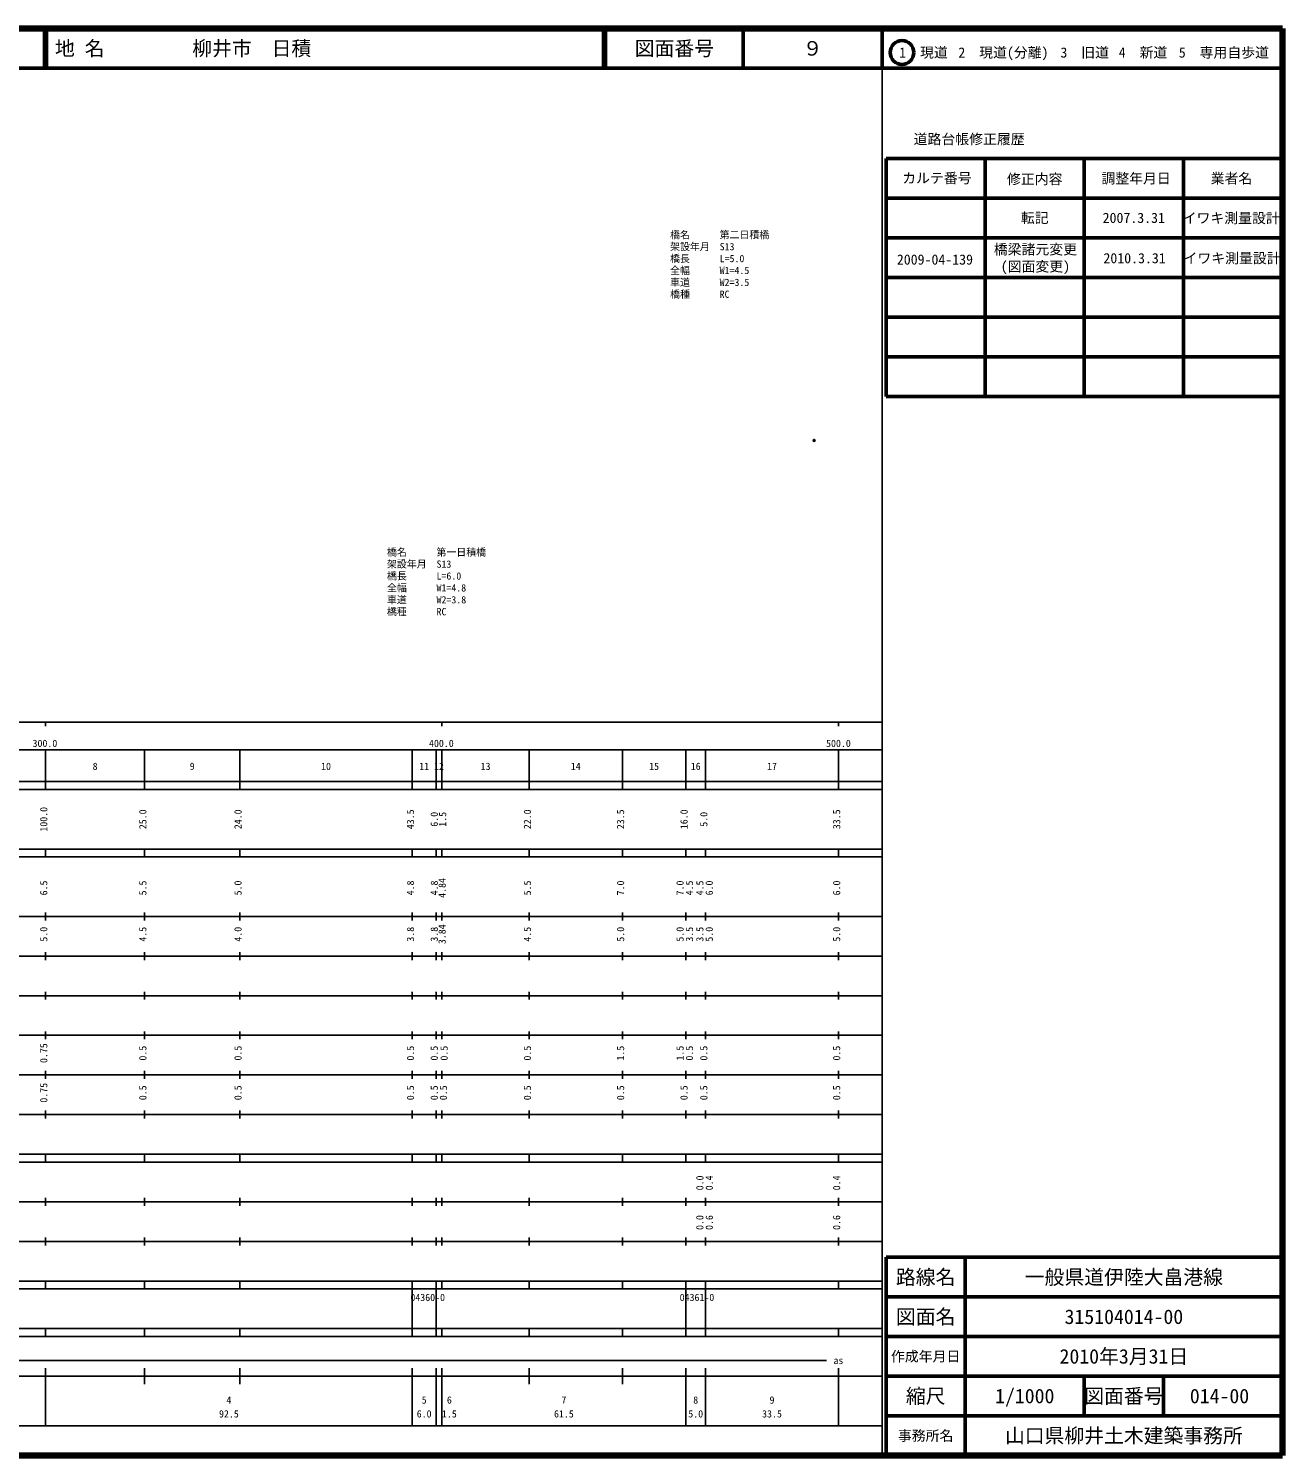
# Model space of a CAD drawing. Units: millimetres on the paper, with parts at other scales. Extents: x 40 to 680, y 20 to 380.
# Drawn here: x 363.7 to 680, y 20 to 380 of the extents above; entities that cross this region are included whole.
import ezdxf
from ezdxf.enums import TextEntityAlignment as Align

# ---------------------------------------------------------------- set-up
doc = ezdxf.new("R2010")
doc.units = ezdxf.units.MM
doc.header["$PDMODE"] = 32
doc.header["$PDSIZE"] = 0.5
for name, color, linetype in [('M-OTRS', 6, 'Continuous'), ('M-STR-HTXT', 7, 'Continuous'), ('M-TTL-TXT', 7, 'Continuous')]:
    doc.layers.add(name, color=color, linetype=linetype)
for name, color, linetype, lineweight in [('M-TTL', 2, 'Continuous', 140), ('M-TTL-BAND', 7, 'Continuous', 25), ('M-TTL-FRAM', 2, 'Continuous', 50), ('M-TTL-LINE', 7, 'Continuous', 50)]:
    doc.layers.add(name, color=color, linetype=linetype, lineweight=lineweight)
doc.styles.add('ＭＳ ゴシック', font='')
doc.styles.get('ＭＳ ゴシック').set_extended_font_data('MS Gothic')

msp = doc.modelspace()

# ---------------------------------------------------------------- linework, layer by layer
at = {"layer": 'M-OTRS'}
msp.add_point((561.859, 276.081), dxfattribs=at)
at = {"layer": 'M-TTL'}
for p, q in [((680, 380), (40, 380)), ((680, 20), (680, 380)), ((40, 20), (680, 20))]:
    msp.add_line(p, q, dxfattribs=at)
at = {"layer": 'M-TTL-BAND'}
for p, q in [((579, 20), (579, 370)), ((40, 205), (579, 205)), ((368, 205), (368, 204)), ((468, 205), (468, 204)), ((568, 205), (568, 204)), ((68, 198), (579, 198)), ((368, 188), (368, 198)), ((393, 188), (393, 198)), ((417, 188), (417, 198)), ((460.5, 188), (460.5, 198)), ((466.5, 188), (466.5, 198)), ((468, 188), (468, 198)), ((490, 188), (490, 198)), ((513.5, 188), (513.5, 198)), ((529.5, 188), (529.5, 198)), ((534.5, 188), (534.5, 198)), ((568, 188), (568, 198)), ((40, 190), (579, 190)), ((40, 188), (579, 188)), ((40, 173), (579, 173)), ((368, 171), (368, 173)), ((393, 171), (393, 173)), ((417, 171), (417, 173)), ((460.5, 171), (460.5, 173)), ((466.5, 171), (466.5, 173)), ((468, 171), (468, 173)), ((490, 171), (490, 173)), ((513.5, 171), (513.5, 173)), ((529.5, 171), (529.5, 173)), ((534.5, 171), (534.5, 173)), ((568, 171), (568, 173)), ((40, 171), (579, 171)), ((40, 156), (579, 156)), ((368, 155), (368, 157)), ((393, 155), (393, 157)), ((417, 155), (417, 157)), ((460.5, 155), (460.5, 157)), ((466.5, 155), (466.5, 157)), ((468, 155), (468, 157)), ((490, 155), (490, 157)), ((513.5, 155), (513.5, 157)), ((529.5, 155), (529.5, 157)), ((534.5, 155), (534.5, 157)), ((568, 155), (568, 157)), ((46, 146), (579, 146)), ((368, 145), (368, 147)), ((393, 145), (393, 147)), ((417, 145), (417, 147)), ((460.5, 145), (460.5, 147)), ((466.5, 145), (466.5, 147)), ((468, 145), (468, 147)), ((490, 145), (490, 147)), ((513.5, 145), (513.5, 147)), ((529.5, 145), (529.5, 147)), ((534.5, 145), (534.5, 147)), ((568, 145), (568, 147)), ((368, 135), (368, 137)), ((393, 135), (393, 137)), ((417, 135), (417, 137)), ((460.5, 135), (460.5, 137)), ((466.5, 135), (466.5, 137)), ((468, 135), (468, 137)), ((490, 135), (490, 137)), ((513.5, 135), (513.5, 137)), ((529.5, 135), (529.5, 137)), ((534.5, 135), (534.5, 137)), ((568, 135), (568, 137)), ((52, 136), (579, 136)), ((46, 126), (579, 126)), ((368, 125), (368, 127)), ((393, 125), (393, 127)), ((417, 125), (417, 127)), ((460.5, 125), (460.5, 127)), ((466.5, 125), (466.5, 127)), ((468, 125), (468, 127)), ((490, 125), (490, 127)), ((513.5, 125), (513.5, 127)), ((529.5, 125), (529.5, 127)), ((534.5, 125), (534.5, 127)), ((568, 125), (568, 127)), ((52, 116), (579, 116)), ((368, 115), (368, 117)), ((393, 115), (393, 117)), ((417, 115), (417, 117)), ((460.5, 115), (460.5, 117)), ((466.5, 115), (466.5, 117)), ((468, 115), (468, 117)), ((490, 115), (490, 117)), ((513.5, 115), (513.5, 117)), ((529.5, 115), (529.5, 117)), ((534.5, 115), (534.5, 117)), ((568, 115), (568, 117)), ((46, 106), (579, 106)), ((368, 105), (368, 107)), ((393, 105), (393, 107)), ((417, 105), (417, 107)), ((460.5, 105), (460.5, 107)), ((466.5, 105), (466.5, 107)), ((468, 105), (468, 107)), ((490, 105), (490, 107)), ((513.5, 105), (513.5, 107)), ((529.5, 105), (529.5, 107)), ((534.5, 105), (534.5, 107)), ((568, 105), (568, 107)), ((40, 96), (579, 96)), ((40, 94), (579, 94)), ((368, 94), (368, 96)), ((393, 94), (393, 96)), ((417, 94), (417, 96)), ((460.5, 94), (460.5, 96)), ((466.5, 94), (466.5, 96)), ((468, 94), (468, 96)), ((490, 94), (490, 96)), ((513.5, 94), (513.5, 96)), ((529.5, 94), (529.5, 96)), ((534.5, 94), (534.5, 96)), ((568, 94), (568, 96)), ((49, 84), (579, 84)), ((368, 83), (368, 85)), ((393, 83), (393, 85)), ((417, 83), (417, 85)), ((460.5, 83), (460.5, 85)), ((466.5, 83), (466.5, 85)), ((468, 83), (468, 85)), ((490, 83), (490, 85)), ((513.5, 83), (513.5, 85)), ((529.5, 83), (529.5, 85)), ((534.5, 83), (534.5, 85)), ((568, 83), (568, 85)), ((40, 74), (579, 74)), ((368, 73), (368, 75)), ((393, 73), (393, 75)), ((417, 73), (417, 75)), ((460.5, 73), (460.5, 75)), ((466.5, 73), (466.5, 75)), ((468, 73), (468, 75)), ((490, 73), (490, 75)), ((513.5, 73), (513.5, 75)), ((529.5, 73), (529.5, 75)), ((534.5, 73), (534.5, 75)), ((568, 73), (568, 75)), ((40, 64), (579, 64)), ((40, 62), (579, 62)), ((368, 62), (368, 64)), ((393, 62), (393, 64)), ((417, 62), (417, 64)), ((460.5, 62), (460.5, 64)), ((460.5, 52), (460.5, 62)), ((466.5, 62), (466.5, 64)), ((466.5, 52), (466.5, 62)), ((468, 62), (468, 64)), ((490, 62), (490, 64)), ((513.5, 62), (513.5, 64)), ((529.5, 62), (529.5, 64)), ((529.5, 52), (529.5, 62)), ((534.5, 62), (534.5, 64)), ((534.5, 52), (534.5, 62)), ((568, 62), (568, 64)), ((40, 52), (579, 52)), ((368, 50), (368, 52)), ((393, 50), (393, 52)), ((417, 50), (417, 52)), ((460.5, 50), (460.5, 52)), ((466.5, 50), (466.5, 52)), ((468, 50), (468, 52)), ((490, 50), (490, 52)), ((513.5, 50), (513.5, 52)), ((529.5, 50), (529.5, 52)), ((534.5, 50), (534.5, 52)), ((568, 50), (568, 52)), ((40, 50), (579, 50)), ((71, 44), (565, 44)), ((40, 40), (579, 40)), ((368, 27.5), (368, 42)), ((393, 38), (393, 42)), ((417, 38), (417, 42)), ((460.5, 27.5), (460.5, 42)), ((466.5, 27.5), (466.5, 42)), ((468, 27.5), (468, 42)), ((490, 38), (490, 42)), ((513.5, 38), (513.5, 42)), ((529.5, 27.5), (529.5, 42)), ((534.5, 27.5), (534.5, 42)), ((568, 27.5), (568, 42)), ((68, 27.5), (579, 27.5))]:
    msp.add_line(p, q, dxfattribs=at)
at = {"layer": 'M-TTL-FRAM'}
for p, q in [((580, 347.197), (580, 287.197)), ((580, 347.197), (680, 347.197)), ((580, 287.197), (680, 287.197)), ((680, 70), (580, 70)), ((580, 70), (580, 20))]:
    msp.add_line(p, q, dxfattribs=at)
at = {"layer": 'M-TTL-LINE'}
for p, q in [((367.75, 380), (367.75, 370)), ((368.25, 380), (368.25, 370)), ((508.747, 380), (508.747, 370)), ((509.247, 380), (509.247, 370)), ((543.997, 380), (543.997, 370)), ((579, 380), (579, 370)), ((40, 370), (680, 370)), ((605, 347.197), (605, 287.197)), ((630, 347.197), (630, 287.197)), ((655, 347.197), (655, 287.197)), ((580, 337.197), (680, 337.197)), ((580, 327.197), (680, 327.197)), ((580, 317.197), (680, 317.197)), ((580, 307.197), (680, 307.197)), ((580, 297.197), (680, 297.197)), ((600, 70), (600, 20)), ((680, 60), (580, 60)), ((680, 50), (580, 50)), ((680, 40), (580, 40)), ((630, 40), (630, 30)), ((650, 40), (650, 30)), ((680, 30), (580, 30))]:
    msp.add_line(p, q, dxfattribs=at)
msp.add_circle((584.031, 373.958), 3, dxfattribs=at)

# ---------------------------------------------------------------- texts
at = {"layer": 'M-STR-HTXT', "style": 'ＭＳ ゴシック'}
for s, p in [('橋名\u3000\u3000\u3000第二日積橋', (525.536, 326.507)), ('架設年月\u3000S13', (525.536, 323.507)), ('橋長\u3000\u3000\u3000L=5.0', (525.536, 320.507)), ('全幅\u3000\u3000\u3000W1=4.5', (525.536, 317.507)), ('車道\u3000\u3000\u3000W2=3.5', (525.536, 314.507)), ('橋種\u3000\u3000\u3000RC', (525.536, 311.507)), ('橋名\u3000\u3000\u3000第一日積橋', (454.12, 246.42)), ('架設年月\u3000S13', (454.12, 243.42)), ('橋長\u3000\u3000\u3000L=6.0', (454.12, 240.42)), ('全幅\u3000\u3000\u3000W1=4.8', (454.12, 237.42)), ('橋種\u3000\u3000\u3000RC', (454.12, 231.42)), ('車道\u3000\u3000\u3000W2=3.8', (454.12, 234.42))]:
    msp.add_text(s, height=1.833, dxfattribs=at).set_placement(p, align=Align.BOTTOM_LEFT)
at = {"layer": 'M-TTL-BAND', "style": 'ＭＳ ゴシック'}
for s, p in [('300.0', (367.844, 198.195)), ('400.0', (467.844, 198.195)), ('500.0', (568, 198.195)), ('8', (380.5, 192.405)), ('9', (405, 192.405)), ('10', (438.75, 192.405)), ('11', (463.5, 192.405)), ('12', (467.25, 192.405)), ('13', (479, 192.405)), ('14', (501.75, 192.405)), ('15', (521.5, 192.405)), ('16', (532, 192.405)), ('17', (551.25, 192.405)), ('as', (568, 42.5)), ('4', (414.25, 32.523)), ('5', (463.5, 32.523)), ('6', (469.86, 32.523)), ('7', (498.75, 32.523)), ('8', (532, 32.523)), ('9', (551.25, 32.523)), ('92.5', (414.25, 29.033)), ('6.0', (463.5, 29.033)), ('1.5', (469.86, 29.033)), ('61.5', (498.75, 29.033)), ('5.0', (532, 29.033)), ('33.5', (551.25, 29.033))]:
    msp.add_text(s, height=1.833, dxfattribs=at).set_placement(p, align=Align.BOTTOM_CENTER)
for s, p in [('100.0', (369, 180.5)), ('25.0', (394, 180.5)), ('24.0', (418, 180.5)), ('43.5', (461.5, 180.5)), ('6.0', (467.5, 180.5)), ('1.5', (469.615, 180.5)), ('22.0', (491, 180.5)), ('23.5', (514.5, 180.5)), ('16.0', (530.5, 180.5)), ('5.0', (535.5, 180.5)), ('33.5', (569, 180.5)), ('6.5', (369, 163.174)), ('5.5', (394, 163.174)), ('5.0', (418, 163.174)), ('4.8', (461.5, 163.174)), ('4.8', (467.5, 163.174)), ('4.84', (469.472, 163.174)), ('5.5', (491, 163.174)), ('7.0', (514.5, 163.174)), ('7.0', (529.5, 163.174)), ('4.5', (531.87, 163.174)), ('4.5', (534.5, 163.174)), ('6.0', (536.87, 163.174)), ('6.0', (569, 163.174)), ('5.0', (369, 151.5)), ('4.5', (394, 151.5)), ('4.0', (418, 151.5)), ('3.8', (461.5, 151.5)), ('3.8', (467.5, 151.5)), ('3.84', (469.476, 151.5)), ('4.5', (491, 151.5)), ('5.0', (514.5, 151.5)), ('5.0', (529.5, 151.5)), ('3.5', (531.87, 151.5)), ('3.5', (534.5, 151.5)), ('5.0', (536.87, 151.5)), ('5.0', (569, 151.5)), ('0.75', (369, 121.5)), ('0.5', (394, 121.5)), ('0.5', (418, 121.5)), ('0.5', (461.5, 121.5)), ('0.5', (467.5, 121.5)), ('0.5', (469.979, 121.5)), ('0.5', (491, 121.5)), ('1.5', (514.5, 121.5)), ('1.5', (529.5, 121.5)), ('0.5', (531.87, 121.5)), ('0.5', (535.5, 121.5)), ('0.5', (569, 121.5)), ('0.75', (369, 111.5)), ('0.5', (394, 111.5)), ('0.5', (418, 111.5)), ('0.5', (461.5, 111.5)), ('0.5', (467.5, 111.5)), ('0.5', (469.804, 111.5)), ('0.5', (491, 111.5)), ('0.5', (514.5, 111.5)), ('0.5', (530.5, 111.5)), ('0.5', (535.5, 111.5)), ('0.5', (569, 111.5)), ('0.0', (534.5, 88.764)), ('0.4', (536.87, 88.764)), ('0.4', (569, 88.764)), ('0.0', (534.5, 78.764)), ('0.6', (536.87, 78.764)), ('0.6', (569, 78.764))]:
    msp.add_text(s, height=1.833, rotation=90, dxfattribs=at).set_placement(p, align=Align.BOTTOM_CENTER)
for s, p in [('04360-0', (460.032, 58.405)), ('04361-0', (527.95, 58.405))]:
    msp.add_text(s, height=1.833, dxfattribs=at).set_placement(p, align=Align.BOTTOM_LEFT)
at = {"layer": 'M-TTL-TXT', "style": 'ＭＳ ゴシック'}
for s, p in [('地 名', (370.38, 375)), ('柳井市\u3000日積', (405.024, 375))]:
    msp.add_text(s, height=3.666, dxfattribs=at).set_placement(p, align=Align.MIDDLE_LEFT)
for s, height, p in [('図面番号', 3.666, (526.622, 375)), ('９', 3.666, (561.497, 375)), ('1\u3000現道', 2.566, (589.448, 373.958)), ('2\u3000現道(分離)', 2.566, (609.619, 373.958)), ('3\u3000旧道', 2.566, (630.121, 373.958)), ('4\u3000新道', 2.566, (644.824, 373.958)), ('5\u3000専用自歩道', 2.566, (665.228, 373.958)), ('道路台帳修正履歴', 2.566, (600.968, 352.113)), ('カルテ番号', 2.566, (592.839, 342.277)), ('修正内容', 2.566, (617.509, 342.023)), ('調整年月日', 2.566, (643.089, 342.197)), ('業者名', 2.566, (667.134, 342.197)), ('転記', 2.566, (617.5, 332.245)), ('2007.3.31', 2.566, (642.5, 332.245)), ('イワキ測量設計', 2.566, (667.077, 332.189)), ('橋梁諸元変更', 2.566, (617.685, 324.291)), ('2009-04-139', 2.566, (592.339, 321.725)), ('(図面変更)', 2.566, (617.685, 319.982)), ('2010.3.31', 2.566, (642.7, 322.065)), ('イワキ測量設計', 2.566, (667.289, 322.065)), ('路線名', 3.666, (590, 65)), ('路線名', 3.666, (590, 65)), ('一般県道伊陸大畠港線', 3.666, (640, 65)), ('図面名', 3.666, (590, 55)), ('図面名', 3.666, (590, 55)), ('315104014-00', 3.666, (640, 55)), ('2010年3月31日', 3.666, (640, 45)), ('作成年月日', 2.566, (590, 45)), ('作成年月日', 2.566, (590, 45)), ('縮尺', 3.666, (590, 35)), ('縮尺', 3.666, (590, 35)), ('1/1000', 3.666, (615, 35)), ('図面番号', 3.666, (640, 35)), ('図面番号', 3.666, (640, 35)), ('014-00', 3.666, (664.125, 35)), ('事務所名', 2.566, (590, 25)), ('事務所名', 2.566, (590, 25)), ('山口県柳井土木建築事務所', 3.666, (640, 25))]:
    msp.add_text(s, height=height, dxfattribs=at).set_placement(p, align=Align.MIDDLE_CENTER)

doc.saveas('drawing.dxf')
